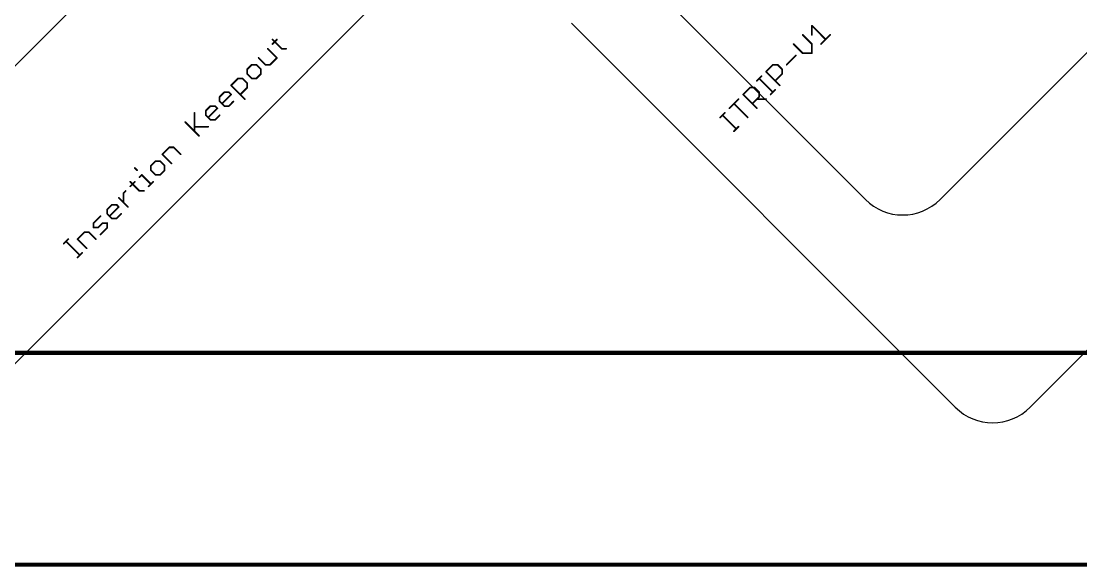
# Model space of a CAD drawing. Extents: x -76 to 580, y -41 to 95.
# Drawn here: x 136.6 to 200.3, y -41.1 to -8.4 of the extents above; entities that cross this region are included whole.
import ezdxf

# ---------------------------------------------------------------- set-up
doc = ezdxf.new("R2010")
doc.units = 0
for name, color, linetype in [('1', 22, 'CONTINUOUS'), ('16', 175, 'CONTINUOUS'), ('27', 253, 'CONTINUOUS'), ('57', 253, 'CONTINUOUS')]:
    doc.layers.add(name, color=color, linetype=linetype)

msp = doc.modelspace()

# ---------------------------------------------------------------- linework, layer by layer
at = {"layer": '1', "const_width": 0.254}
msp.add_lwpolyline([(-7.0711, -28.2843), (507.7027, -28.2843)], dxfattribs=at)
at = {"layer": '16', "const_width": 0.254}
msp.add_lwpolyline([(-1.4142, -41.0122), (503.46, -41.0122)], dxfattribs=at)
at = {"layer": '27', "const_width": 0.0508}
for points in [[(184.1705, -8.6148, 1), (184.1345, -8.6507)], [(184.1779, -8.6328, 1), (184.1271, -8.6328)], [(183.6192, -9.1661, 1), (183.5833, -9.202)], [(184.1271, -9.184, 1), (184.1779, -9.184)], [(184.9614, -9.4776, 1), (184.9973, -9.4417)], [(185.273, -9.202, 1), (185.2371, -9.1661)], [(183.0679, -9.7173, 1), (183.032, -9.7533)], [(184.1779, -9.7353, 1), (184.1271, -9.7353)], [(184.1345, -9.7533, 1), (184.1705, -9.7173)], [(184.6858, -9.7173, 1), (184.7217, -9.7533)], [(183.2058, -10.4423, 1), (183.1698, -10.4064)], [(183.6012, -10.2612, 1), (183.6012, -10.312)], [(183.5833, -10.3045, 1), (183.6192, -10.2686)], [(184.1271, -10.2866, 1), (184.1779, -10.2866)], [(184.1525, -10.312, 1), (184.1525, -10.2612)], [(181.4142, -11.3711, 1), (181.3782, -11.407)], [(181.3782, -11.3711, 1), (181.4142, -11.407)], [(181.8097, -10.9502, 1), (181.8097, -11.001)], [(181.8276, -10.9936, 1), (181.7917, -10.9577)], [(182.1032, -10.9577, 1), (182.0673, -10.9936)], [(182.0853, -11.001, 1), (182.0853, -10.9502)], [(182.3863, -11.2513, 1), (182.3355, -11.2513)], [(182.3429, -11.2692, 1), (182.3789, -11.2333)], [(182.6186, -10.9577, 1), (182.6545, -10.9936)], [(180.827, -11.9224, 1), (180.8629, -11.9583)], [(181.0007, -11.7846, 1), (180.9648, -11.8205)], [(181.1385, -11.6827, 1), (181.1026, -11.6467)], [(181.9295, -11.9224, 1), (181.9654, -11.9583)], [(182.3355, -11.5269, 1), (182.3863, -11.5269)], [(182.3789, -11.5449, 1), (182.3429, -11.5089)], [(180.036, -12.7493, 1), (180.0001, -12.7852)], [(180.0001, -12.7493, 1), (180.036, -12.7852)], [(180.4315, -12.3284, 1), (180.4315, -12.3792)], [(180.4495, -12.3717, 1), (180.4135, -12.3358)], [(180.7251, -12.3358, 1), (180.6892, -12.3717)], [(180.7071, -12.3792, 1), (180.7071, -12.3284)], [(181.0082, -12.6294, 1), (180.9574, -12.6294)], [(180.9648, -12.6474, 1), (181.0007, -12.6115)], [(181.6539, -12.7493, 1), (181.6898, -12.7852)], [(181.7917, -12.6474, 1), (181.8276, -12.6115)], [(181.9654, -12.5096, 1), (181.9295, -12.4736)], [(182.2051, -12.2339, 1), (182.2411, -12.198)], [(179.4848, -13.3005, 1), (179.4488, -13.3365)], [(179.7604, -13.0608, 1), (179.7245, -13.0249)], [(180.5514, -13.3005, 1), (180.5873, -13.3365)], [(180.845, -13.0175, 1), (180.845, -13.0683)], [(180.9574, -12.905, 1), (181.0082, -12.905)], [(181.0007, -12.923, 1), (180.9648, -12.8871)], [(181.3962, -13.0683, 1), (181.3962, -13.0175)], [(178.7957, -13.9896, 1), (178.7598, -14.0255)], [(178.9335, -13.8877, 1), (178.8976, -13.8518)], [(179.1732, -13.5762, 1), (179.2091, -13.6121)], [(180.827, -13.6121, 1), (180.8629, -13.5762)], [(178.622, -14.1274, 1), (178.6579, -14.1633)], [(179.7604, -14.7146, 1), (179.7245, -14.6787)], [(180.2757, -14.1633, 1), (180.3117, -14.1274)], [(179.4488, -14.9543, 1), (179.4848, -14.9902)], [(179.5867, -14.8524, 1), (179.6226, -14.8165)]]:
    msp.add_lwpolyline(points, format="xyb", dxfattribs=at)
at = {"layer": '27', "const_width": 0.1016}
for points in [[(184.1525, -9.184), (184.1525, -8.6328)], [(184.1525, -8.6328), (184.9794, -9.4597)], [(184.1525, -9.7353), (183.6012, -9.184)], [(184.7038, -9.7353), (185.255, -9.184)], [(183.05, -9.7353), (183.6012, -10.2866)], [(184.1525, -10.2866), (184.1525, -9.7353)], [(182.6365, -10.9756), (183.1878, -10.4244)], [(183.6012, -10.2866), (184.1525, -10.2866)], [(181.3962, -11.3891), (181.8097, -10.9756)], [(182.2231, -12.216), (181.3962, -11.3891)], [(181.8097, -10.9756), (182.0853, -10.9756)], [(182.0853, -10.9756), (182.3609, -11.2513)], [(182.3609, -11.2513), (182.3609, -11.5269)], [(180.845, -11.9403), (181.1206, -11.6647)], [(181.8097, -12.6294), (180.9828, -11.8025)], [(182.3609, -11.5269), (181.9475, -11.9403)], [(180.0181, -12.7672), (180.4315, -12.3538)], [(180.845, -13.5941), (180.0181, -12.7672)], [(180.4315, -12.3538), (180.7071, -12.3538)], [(180.7071, -12.3538), (180.9828, -12.6294)], [(180.9828, -12.6294), (180.9828, -12.905)], [(181.6718, -12.7672), (181.9475, -12.4916)], [(179.1912, -13.5941), (179.7424, -13.0429)], [(180.2937, -14.1454), (179.4668, -13.3185)], [(180.9828, -12.905), (180.5693, -13.3185)], [(180.845, -13.0429), (181.3962, -13.0429)], [(178.6399, -14.1454), (178.9155, -13.8697)], [(179.6046, -14.8345), (178.7777, -14.0076)], [(179.4668, -14.9723), (179.7424, -14.6966)]]:
    msp.add_lwpolyline(points, dxfattribs=at)
at = {"layer": '57'}
for p, q in [((119.9783, 48.3131), (187.3656, -19.0742)), ((128.2161, -19.0742), (151.7981, 4.5078)), ((191.8557, -19.0742), (215.4378, 4.5078)), ((164.4907, -0.6894), (133.6255, -31.5546)), ((228.1303, -0.6894), (197.2651, -31.5546)), ((192.775, -31.5546), (169.7056, -8.4853))]:
    msp.add_line(p, q, dxfattribs=at)
at = {"layer": '57', "const_width": 0.1016}
for points in [[(151.7214, -9.4631), (152.2726, -10.0144)], [(151.7214, -9.7388), (151.997, -9.4631)], [(151.997, -10.5657), (151.4457, -10.0144)], [(152.2726, -10.0144), (152.5483, -10.0144)], [(150.8945, -10.5657), (151.3079, -10.9791)], [(151.5836, -10.9791), (151.997, -10.5657)], [(150.481, -10.9791), (150.2054, -11.2547)], [(150.2054, -11.2547), (150.2054, -11.5304)], [(150.7567, -10.9791), (150.481, -10.9791)], [(151.0323, -11.2547), (150.7567, -10.9791)], [(151.0323, -11.5304), (151.0323, -11.2547)], [(151.3079, -10.9791), (151.5836, -10.9791)], [(149.2407, -12.2194), (149.6542, -11.806)], [(149.6542, -11.806), (149.9298, -11.806)], [(149.9298, -11.806), (150.2054, -12.0816)], [(150.2054, -11.5304), (150.481, -11.806)], [(150.2054, -12.0816), (150.2054, -12.3573)], [(150.481, -11.806), (150.7567, -11.806)], [(150.7567, -11.806), (151.0323, -11.5304)], [(148.5516, -12.9085), (148.8273, -12.6329)], [(149.2407, -12.7707), (148.6895, -13.322)], [(148.8273, -12.6329), (149.1029, -12.6329)], [(149.1029, -12.6329), (149.2407, -12.7707)], [(150.0676, -13.0463), (149.2407, -12.2194)], [(150.2054, -12.3573), (149.792, -12.7707)], [(148.5516, -13.1842), (148.5516, -12.9085)], [(148.8273, -13.4598), (148.5516, -13.1842)], [(149.3785, -13.1842), (149.1029, -13.4598)], [(147.0357, -14.9757), (147.0357, -13.8732)], [(147.7247, -13.7354), (148.0004, -13.4598)], [(147.7248, -14.011), (147.7247, -13.7354)], [(148.0004, -14.2867), (147.7248, -14.011)], [(148.4138, -13.5976), (147.8626, -14.1489)], [(148.0004, -13.4598), (148.276, -13.4598)], [(148.276, -13.4598), (148.4138, -13.5976)], [(148.5516, -14.011), (148.276, -14.2867)], [(149.1029, -13.4598), (148.8273, -13.4598)], [(146.4844, -14.4245), (147.3113, -15.2514)], [(147.0357, -14.7001), (147.8626, -14.7001)], [(148.276, -14.2867), (148.0004, -14.2867)], [(145.1063, -16.3539), (145.5197, -15.9405)], [(145.5197, -15.9405), (145.7953, -15.9405)], [(145.7953, -15.9405), (146.2088, -16.3539)], [(145.6575, -16.9052), (145.1063, -16.3539)], [(143.4525, -17.1808), (143.5903, -17.3186)], [(144.6928, -16.7673), (144.4172, -17.043)], [(144.4172, -17.043), (144.4172, -17.3186)], [(144.9685, -16.7673), (144.6928, -16.7673)], [(145.2441, -17.043), (144.9685, -16.7673)], [(145.2441, -17.3186), (145.2441, -17.043)], [(143.7281, -17.732), (143.8659, -17.5942)], [(143.8659, -17.5942), (144.4172, -18.1455)], [(144.4172, -17.3186), (144.6928, -17.5942)], [(144.6928, -17.5942), (144.9685, -17.5942)], [(144.9685, -17.5942), (145.2441, -17.3186)], [(143.1769, -18.0077), (143.7281, -18.5589)], [(143.1769, -18.2833), (143.4525, -18.0077)], [(144.2794, -18.2833), (144.555, -18.0077)], [(143.0391, -19.5236), (142.4878, -18.9724)], [(142.7634, -18.6968), (142.9012, -18.5589)], [(142.7634, -19.248), (142.7634, -18.6968)], [(143.7281, -18.5589), (144.0038, -18.5589)], [(141.7987, -19.6615), (142.0744, -19.3858)], [(141.7987, -19.9371), (141.7987, -19.6615)], [(142.4878, -19.5236), (141.9365, -20.0749)], [(142.0744, -19.3858), (142.35, -19.3858)], [(142.35, -19.3858), (142.4878, -19.5236)], [(140.9718, -20.4884), (141.3853, -20.0749)], [(142.0744, -20.2127), (141.7987, -19.9371)], [(142.35, -20.2127), (142.0744, -20.2127)], [(142.6256, -19.9371), (142.35, -20.2127)], [(140.0071, -21.4531), (140.4206, -21.0396)], [(140.4206, -21.0396), (140.6962, -21.0396)], [(140.6962, -21.0396), (141.1097, -21.4531)], [(140.9718, -20.764), (140.9718, -20.4884)], [(141.2475, -20.764), (140.9718, -20.764)], [(141.5231, -20.4884), (141.2475, -20.764)], [(141.3853, -21.1774), (141.7987, -20.764)], [(141.7987, -20.4884), (141.5231, -20.4884)], [(141.7987, -20.764), (141.7987, -20.4884)], [(139.1803, -21.7287), (139.4559, -21.4531)], [(140.145, -22.4178), (139.3181, -21.5909)], [(140.5584, -22.0043), (140.0071, -21.4531)], [(140.0071, -22.5556), (140.2828, -22.2799)]]:
    msp.add_lwpolyline(points, dxfattribs=at)
at = {"layer": '57', "const_width": 0.0508}
for points in [[(151.7393, -9.4452, 1), (151.7034, -9.4811)], [(152.015, -9.4811, 1), (151.979, -9.4452)], [(151.4637, -9.9964, 1), (151.4278, -10.0324)], [(151.7034, -9.7208, 1), (151.7393, -9.7567)], [(152.2726, -9.989, 1), (152.2726, -10.0398)], [(152.2547, -10.0324, 1), (152.2906, -9.9964)], [(152.5483, -10.0398, 1), (152.5483, -9.989)], [(150.9124, -10.5477, 1), (150.8765, -10.5836)], [(152.015, -10.5836, 1), (151.979, -10.5477)], [(151.979, -10.5836, 1), (152.015, -10.5477)], [(150.2308, -11.2547, 1), (150.18, -11.2547)], [(150.1874, -11.2368, 1), (150.2234, -11.2727)], [(150.481, -10.9537, 1), (150.481, -11.0045)], [(150.499, -10.9971, 1), (150.4631, -10.9611)], [(150.7746, -10.9611, 1), (150.7387, -10.9971)], [(150.7567, -11.0045, 1), (150.7567, -10.9537)], [(151.0577, -11.2547, 1), (151.0069, -11.2547)], [(151.0143, -11.2727, 1), (151.0503, -11.2368)], [(151.3079, -10.9537, 1), (151.3079, -11.0045)], [(151.29, -10.9971, 1), (151.3259, -10.9611)], [(151.5656, -10.9611, 1), (151.6015, -10.9971)], [(151.5836, -11.0045, 1), (151.5836, -10.9537)], [(149.6542, -11.7806, 1), (149.6542, -11.8314)], [(149.6721, -11.824, 1), (149.6362, -11.788)], [(149.9477, -11.788, 1), (149.9118, -11.824)], [(149.9298, -11.8314, 1), (149.9298, -11.7806)], [(150.18, -11.5304, 1), (150.2308, -11.5304)], [(150.2308, -12.0816, 1), (150.18, -12.0816)], [(150.2234, -11.5124, 1), (150.1875, -11.5483)], [(150.1875, -12.0996, 1), (150.2234, -12.0637)], [(150.481, -11.7806, 1), (150.481, -11.8314)], [(150.4631, -11.824, 1), (150.499, -11.788)], [(150.7387, -11.788, 1), (150.7746, -11.824)], [(150.7567, -11.8314, 1), (150.7567, -11.7806)], [(151.0069, -11.5304, 1), (151.0577, -11.5304)], [(151.0503, -11.5483, 1), (151.0143, -11.5124)], [(148.8273, -12.6075, 1), (148.8273, -12.6583)], [(148.8452, -12.6509, 1), (148.8093, -12.6149)], [(149.1209, -12.6149, 1), (149.0849, -12.6509)], [(149.1029, -12.6583, 1), (149.1029, -12.6075)], [(149.2587, -12.2015, 1), (149.2227, -12.2374)], [(149.2227, -12.2015, 1), (149.2587, -12.2374)], [(149.2587, -12.7887, 1), (149.2227, -12.7527)], [(149.2227, -12.7887, 1), (149.2587, -12.7527)], [(149.774, -12.7527, 1), (149.8099, -12.7887)], [(150.18, -12.3573, 1), (150.2308, -12.3573)], [(150.2234, -12.3752, 1), (150.1874, -12.3393)], [(148.577, -12.9085, 1), (148.5262, -12.9085)], [(148.5262, -13.1842, 1), (148.577, -13.1841)], [(148.5337, -12.8906, 1), (148.5696, -12.9265)], [(148.5696, -13.1662, 1), (148.5337, -13.2021)], [(148.6715, -13.304, 1), (148.7074, -13.3399)], [(149.3965, -13.2021, 1), (149.3606, -13.1662)], [(150.0496, -13.0643, 1), (150.0856, -13.0284)], [(147.0611, -13.8732, 1), (147.0103, -13.8732)], [(147.7501, -13.7354, 1), (147.6993, -13.7354)], [(147.7068, -13.7175, 1), (147.7427, -13.7534)], [(147.7427, -13.9931, 1), (147.7068, -14.029)], [(147.6994, -14.011, 1), (147.7501, -14.011)], [(148.0004, -13.4344, 1), (148.0004, -13.4852)], [(148.0183, -13.4777, 1), (147.9824, -13.4418)], [(148.294, -13.4418, 1), (148.258, -13.4777)], [(148.276, -13.4852, 1), (148.276, -13.4344)], [(148.4318, -13.6156, 1), (148.3959, -13.5796)], [(148.3959, -13.6156, 1), (148.4318, -13.5796)], [(148.5696, -14.029, 1), (148.5337, -13.9931)], [(148.8273, -13.4344, 1), (148.8273, -13.4852)], [(148.8093, -13.4777, 1), (148.8452, -13.4418)], [(149.0849, -13.4418, 1), (149.1209, -13.4777)], [(149.1029, -13.4852, 1), (149.1029, -13.4344)], [(146.5024, -14.4065, 1), (146.4665, -14.4424)], [(147.0357, -14.6747, 1), (147.0357, -14.7255)], [(147.8446, -14.1309, 1), (147.8805, -14.1668)], [(147.8626, -14.7255, 1), (147.8626, -14.6747)], [(148.0004, -14.2613, 1), (148.0004, -14.3121)], [(147.9824, -14.3046, 1), (148.0183, -14.2687)], [(148.258, -14.2687, 1), (148.294, -14.3046)], [(148.276, -14.3121, 1), (148.276, -14.2613)], [(147.0103, -14.9757, 1), (147.0611, -14.9757)], [(147.2933, -15.2693, 1), (147.3293, -15.2334)], [(145.5197, -15.9151, 1), (145.5197, -15.9659)], [(145.5377, -15.9584, 1), (145.5018, -15.9225)], [(145.8133, -15.9225, 1), (145.7774, -15.9584)], [(145.7953, -15.9659, 1), (145.7953, -15.9151)], [(145.1242, -16.3359, 1), (145.0883, -16.3719)], [(145.0883, -16.3359, 1), (145.1242, -16.3719)], [(146.1908, -16.3719, 1), (146.2267, -16.3359)], [(143.4705, -17.1628, 1), (143.4345, -17.1987)], [(144.4426, -17.043, 1), (144.3918, -17.043)], [(144.3992, -17.025, 1), (144.4352, -17.0609)], [(144.6928, -16.7419, 1), (144.6928, -16.7927)], [(144.7108, -16.7853, 1), (144.6749, -16.7494)], [(144.9864, -16.7494, 1), (144.9505, -16.7853)], [(144.9685, -16.7927, 1), (144.9685, -16.7419)], [(145.2695, -17.043, 1), (145.2187, -17.043)], [(145.2261, -17.0609, 1), (145.262, -17.025)], [(145.6396, -16.9231, 1), (145.6755, -16.8872)], [(143.5723, -17.3366, 1), (143.6083, -17.3006)], [(143.7102, -17.7141, 1), (143.7461, -17.75)], [(143.8839, -17.5763, 1), (143.848, -17.6122)], [(143.8839, -17.6122, 1), (143.848, -17.5763)], [(144.4352, -17.3006, 1), (144.3992, -17.3366)], [(144.3918, -17.3186, 1), (144.4426, -17.3186)], [(144.6928, -17.5688, 1), (144.6928, -17.6196)], [(144.6749, -17.6122, 1), (144.7108, -17.5763)], [(144.9505, -17.5763, 1), (144.9864, -17.6122)], [(144.9685, -17.6196, 1), (144.9685, -17.5688)], [(145.2187, -17.3186, 1), (145.2695, -17.3186)], [(145.262, -17.3366, 1), (145.2261, -17.3006)], [(143.1589, -18.2653, 1), (143.1948, -18.3013)], [(143.1948, -17.9897, 1), (143.1589, -18.0256)], [(143.4705, -18.0256, 1), (143.4345, -17.9897)], [(144.2614, -18.2653, 1), (144.2973, -18.3013)], [(144.3992, -18.1635, 1), (144.4352, -18.1275)], [(144.573, -18.0256, 1), (144.5371, -17.9897)], [(142.5058, -18.9544, 1), (142.4698, -18.9903)], [(142.7888, -18.6968, 1), (142.738, -18.6968)], [(142.7455, -18.6788, 1), (142.7814, -18.7147)], [(142.9192, -18.5769, 1), (142.8833, -18.541)], [(143.7281, -18.5335, 1), (143.7281, -18.5843)], [(143.7102, -18.5769, 1), (143.7461, -18.541)], [(144.0038, -18.5843, 1), (144.0038, -18.5335)], [(141.8241, -19.6615, 1), (141.7733, -19.6615)], [(141.7808, -19.6435, 1), (141.8167, -19.6794)], [(142.0744, -19.3604, 1), (142.0744, -19.4112)], [(142.0923, -19.4038, 1), (142.0564, -19.3679)], [(142.3679, -19.3679, 1), (142.332, -19.4038)], [(142.35, -19.4112, 1), (142.35, -19.3604)], [(142.5058, -19.5416, 1), (142.4698, -19.5057)], [(142.4698, -19.5416, 1), (142.5058, -19.5057)], [(142.738, -19.248, 1), (142.7888, -19.248)], [(143.0211, -19.5416, 1), (143.057, -19.5057)], [(141.4032, -20.0929, 1), (141.3673, -20.0569)], [(141.7733, -19.9371, 1), (141.8241, -19.9371)], [(141.8167, -19.9191, 1), (141.7808, -19.955)], [(141.9186, -20.0569, 1), (141.9545, -20.0929)], [(142.0744, -20.1873, 1), (142.0744, -20.2381)], [(142.0564, -20.2307, 1), (142.0923, -20.1948)], [(142.332, -20.1948, 1), (142.3679, -20.2307)], [(142.35, -20.2381, 1), (142.35, -20.1873)], [(142.6436, -19.955, 1), (142.6077, -19.9191)], [(140.4206, -21.0142, 1), (140.4206, -21.065)], [(140.4385, -21.0576, 1), (140.4026, -21.0216)], [(140.7142, -21.0216, 1), (140.6782, -21.0576)], [(140.6962, -21.065, 1), (140.6962, -21.0142)], [(140.9972, -20.4883, 1), (140.9464, -20.4884)], [(140.9718, -20.7386, 1), (140.9718, -20.7894)], [(140.9464, -20.764, 1), (140.9972, -20.764)], [(140.9539, -20.4704, 1), (140.9898, -20.5063)], [(141.2295, -20.746, 1), (141.2654, -20.7819)], [(141.2475, -20.7894, 1), (141.2475, -20.7386)], [(141.5231, -20.4629, 1), (141.5231, -20.5138)], [(141.5411, -20.5063, 1), (141.5051, -20.4704)], [(141.8241, -20.4884, 1), (141.7733, -20.4883)], [(141.7733, -20.764, 1), (141.8241, -20.764)], [(141.8167, -20.7819, 1), (141.7808, -20.746)], [(141.7987, -20.5138, 1), (141.7987, -20.4629)], [(139.336, -21.5729, 1), (139.3001, -21.6088)], [(139.4738, -21.471, 1), (139.4379, -21.4351)], [(140.0251, -21.4351, 1), (139.9892, -21.471)], [(139.9892, -21.4351, 1), (140.0251, -21.471)], [(141.0917, -21.471, 1), (141.1276, -21.4351)], [(141.3673, -21.1595, 1), (141.4032, -21.1954)], [(139.1623, -21.7107, 1), (139.1982, -21.7466)], [(140.3007, -22.2979, 1), (140.2648, -22.262)], [(140.5404, -22.0223, 1), (140.5764, -21.9864)], [(139.9892, -22.5376, 1), (140.0251, -22.5735)], [(140.127, -22.4357, 1), (140.1629, -22.3998)]]:
    msp.add_lwpolyline(points, format="xyb", dxfattribs=at)
at = {"layer": '57'}
for centre in [(189.6107, -16.8291), (195.02, -29.3096)]:
    msp.add_arc(centre, 3.175, 225, 315, dxfattribs=at)

doc.saveas('drawing.dxf')
